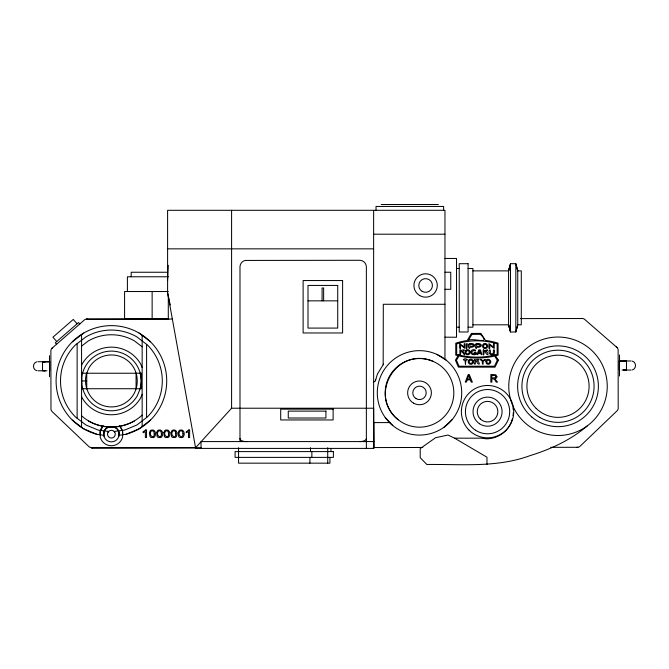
<?xml version="1.0" encoding="UTF-8"?>
<svg xmlns="http://www.w3.org/2000/svg" width="669" height="669" viewBox="0 0 669 669"><rect width="100%" height="100%" fill="white"/><g stroke="black" fill="none" stroke-linecap="round" stroke-linejoin="round"><path stroke-width="1" d="M43.811 361.837L45.233 361.837L42.448 361.72M476.169 353.884C477.582 350.74 471.486 353.015 475.249 353.165L474.957 353.642A5.227 5.227 0 0 1 473.619 353.851L472.071 353.04A1.614 1.614 0 0 1 472.071 351.434L473.685 350.623A5.344 5.344 0 0 1 474.656 350.748L475.642 350.824L475.416 350.038A4.574 4.574 0 0 0 473.911 349.695L473.468 349.695A2.542 2.542 0 0 0 471.67 350.439L471.269 350.966A2.542 2.542 0 0 0 471.269 353.508L472.197 354.445L473.961 354.779A4.817 4.817 0 0 0 474.856 354.637A4.783 4.783 0 0 0 475.718 354.327L476.169 353.893M167.601 280.545L168.254 265.317M118.873 436.104C122.051 423.761 100.542 423.987 103.979 436.263M140.231 373.235L141.243 380.945L140.231 388.672L137.245 395.864A29.837 29.837 0 0 1 96.487 406.785C85.105 400.129 79.243 385.996 82.58 373.235M122.887 434.758L122.578 431.137L121.424 428.352A11.565 11.565 0 0 0 119.5 425.927L122.544 431.079L122.611 437.066A11.565 11.565 0 0 1 100.266 437.3L100.199 431.313L101.328 428.511A11.565 11.565 0 0 1 103.227 426.011M375.744 379.666L375.125 381.154A2.099 2.099 0 0 1 373.637 381.773M460.473 348.231L459.578 348.223L459.695 343.607L464.186 347.069L464.202 343.816L464.98 343.615L464.98 348.432L460.481 344.97L460.489 348.131M489.741 348.24L488.847 348.231L488.964 343.615L493.454 347.077L493.471 343.824L494.24 343.623L494.24 348.44L489.75 344.978L489.75 348.139M510.497 263.703L508.574 270.92L510.497 264.088L508.574 270.878L508.574 324.816L510.497 331.983L515.824 331.983L517.747 324.816L517.747 270.878L515.824 263.703L510.497 263.703L510.497 331.983M239.987 438.371L240.154 439.366A6.556 3.061 0 0 0 244.787 441.532L247.329 441.582M366.386 438.521L366.16 439.316A6.556 3.061 0 0 1 361.528 441.473L359.83 441.582M375.401 380.795L377.475 373.912L383.546 364.112M626.636 369.48L626.493 369.94L623.767 369.94L624.286 370.049M100.584 430.41L103.21 426.053M81.568 365.391L82.128 364.045A33.81 33.81 0 0 1 140.691 364.045L142.154 367.582M101.387 428.352L100.233 431.137L99.924 434.758M104.732 430.276L103.954 432.132L103.846 435.276L97.089 434.382L83.742 428.854L72.285 420.065M108.052 432.241L108.629 431.472A3.889 3.889 0 0 1 114.123 431.413L114.742 432.207A3.889 3.889 0 0 1 111.447 438.07A3.889 3.889 0 0 1 108.018 432.283L108.629 431.472L98.234 430.1L85.958 425.016L75.421 416.929A50.886 50.886 0 0 1 75.421 344.961L85.958 336.875A50.886 50.886 0 0 1 136.852 336.875L147.389 344.961A50.886 50.886 0 0 1 147.389 416.929L136.852 425.016L124.576 430.1L114.182 431.472L114.742 432.207M142.154 394.309L140.691 397.854A33.81 33.81 0 0 1 82.128 397.854L81.568 396.508M383.17 364.722L383.304 304.278L444.96 304.278M373.862 422.624L373.912 448.406L195.565 448.406L195.565 447.745L231.591 408.224L231.591 210.3M92.389 447.929L89.303 446.992L52.458 411.895A4.206 4.206 0 0 1 50.978 407.965L50.869 351.501A4.206 4.206 0 0 1 51.797 348.424L52.751 347.596M444.149 427.14L452.185 419.588M51.797 348.424L83.6 320.652A4.206 4.206 0 0 1 87.53 319.172L172.468 319.054M72.285 341.826L83.742 333.037M81.568 346.124L88.316 340.947A46.186 46.186 0 0 1 134.502 340.947L142.154 346.818M81.568 415.767C98.117 430.928 125.897 430.46 142.154 415.073M150.525 420.065L139.068 428.854L125.722 434.382L118.973 435.276L118.856 432.132L118.087 430.276M485.084 350.623L487.35 349.695L487.5 350.598M587.616 425.618C570.966 439.893 550.938 449.2 530.099 455.606C496.992 467.882 461.384 464.094 426.847 464.487L420.207 457.655L420.207 448.581L435.586 437.71L448.004 435.034L454.602 438.17L486.982 457.228L486.982 464.487M625.147 361.084L623.767 361.084L626.552 360.976M485.075 350.623L484.047 351.049C482.483 344.568 483.311 361.678 484.047 352.045L485.184 351.568C487.049 356.987 490.101 354.453 486.054 351.208L487.417 350.64M36.778 361.837C32.388 362.849 32.388 369.673 36.778 370.685M632.222 369.94C636.612 368.928 636.612 362.096 632.222 361.084M166.272 319.565L168.797 319.063M494.048 355.197L495.001 354.971M44.714 370.793L45.233 370.685L42.507 370.685L42.364 370.233M464.378 354.787L464.779 354.093L462.764 351.208C466.837 349.971 462.438 348.85 460.765 351.049C459.202 344.577 460.021 361.67 460.765 352.045L461.903 351.568L464.395 354.779M45.233 370.685L42.532 370.685L42.532 361.837L49.707 361.837M520.566 318.603L581.403 318.528A4.206 4.206 0 0 1 585.342 319.999L617.211 347.679A4.206 4.206 0 0 1 618.148 350.757L618.189 407.22A4.206 4.206 0 0 1 616.718 411.151L579.964 446.348A4.206 4.206 0 0 1 576.887 447.293M91.285 447.896L201.026 447.745M91.929 447.929L195.758 447.795M373.269 447.561L422.833 447.486M550.779 447.327L577.857 447.293M381.246 204.513L438.387 204.513M373.637 234.2L444.96 234.2M167.601 248.851L373.637 248.851M444.96 258.46L456.526 258.46L456.526 337.235L444.96 337.184M456.526 268.512L459.227 268.512M468.091 268.512L472.908 268.512L472.908 327.183L468.091 327.183M472.908 270.878L508.574 270.878M517.747 270.878L521.293 270.878L521.293 324.816L517.747 324.816L515.824 331.983L515.824 263.703L517.747 270.92M166.581 272.25L131.191 272.25L131.191 276.782M444.96 272.233L450.747 272.233L450.747 289.301L444.96 289.301M168.362 276.782L127.403 276.782L127.403 291.533M168.295 291.533L124.585 291.533L124.585 318.762L168.295 318.762M307.999 300.849L337.72 300.849M472.908 324.816L508.574 324.816L510.497 331.607L508.574 324.766M456.526 327.183L459.227 327.183M631.093 360.976L619.293 360.976L619.293 370.049M619.293 361.084L626.468 361.084L626.468 369.94L623.767 369.94M37.907 361.72L49.707 361.72L49.707 370.793M622.011 370.049L631.093 370.049M37.907 370.793L46.989 370.793M81.568 373.235L141.268 373.235L141.268 388.731L81.568 388.731M81.568 380.945L86.744 380.945M231.591 408.224L373.637 408.224L373.912 447.745M390.002 422.591L373.637 422.591L373.637 210.3M454.602 438.17L481.153 438.17L486.539 438.839A26.969 26.969 0 0 0 512.446 418.66M373.871 441.582L201.026 441.582L201.026 448.406M87.53 319.172L86.435 319.138L168.295 319.063L168.295 295.573M458.566 354.904L459.503 355.139M433.111 361.369C397.018 345.706 367.323 395.404 398.214 419.772A34.311 34.311 0 0 0 453.448 397.854A34.311 34.311 0 0 0 406.852 360.967A34.311 34.311 0 0 0 398.214 419.772M616.258 346.851L617.211 347.679M436.865 354.386L446.231 360.19M139.068 333.037L150.525 341.826M385.235 417.515L392.778 425.543A42.214 42.214 0 0 0 461.167 399.669A42.214 42.214 0 0 0 404.569 353.383A42.214 42.214 0 0 0 392.778 425.543M79.787 323.98L78.524 322.525L55.293 342.812L56.556 344.267M77.069 323.796L73.264 319.439L52.943 337.193L56.74 341.55M444.96 359.404L444.96 210.3L167.601 210.3L167.601 292.729L170.244 304.964M167.601 292.729L195.565 447.745M195.448 447.787L195.565 448.406M619.519 354.938L619.519 376.045M443.614 210.3L443.614 206.445L376.028 206.445L376.028 210.3M366.369 448.406L366.369 267.199A6.707 6.707 0 0 0 359.88 260.283L245.155 260.433A6.707 6.707 0 0 0 239.987 266.755L239.987 441.582M330.963 448.406L330.963 451.6M329.926 457.387L329.926 463.165L238.557 463.165L238.557 447.745M327.726 447.745L327.726 463.165M323.629 300.849L323.629 288.005L322.09 288.005L322.09 300.849M311.863 451.6L311.863 457.387M310.5 447.745L310.5 451.6M309.914 457.387L309.914 463.165M152.131 291.533L152.131 318.762M146.595 344.351L146.595 417.54M142.154 335.403L142.154 426.488M136.066 373.235L136.066 388.731M86.744 373.235L86.744 388.731M81.568 334.709L81.568 427.19M77.127 343.657L77.127 418.234M49.481 355.691L49.481 376.789M81.71 383.864A29.837 29.837 0 0 1 81.71 378.027M82.588 373.227A29.837 29.837 0 0 1 140.231 373.227M118.831 432.115A7.71 7.71 0 0 1 111.489 441.9A7.71 7.71 0 0 1 103.938 432.274M104.732 430.334A7.71 7.71 0 0 1 107.55 427.508M115.26 427.508A7.71 7.71 0 0 1 118.087 430.334M97.089 434.382A55.326 55.326 0 0 1 66.089 349.218A55.326 55.326 0 0 1 156.722 349.218A55.326 55.326 0 0 1 125.722 434.382M134.502 420.943A46.186 46.186 0 0 1 88.316 420.943M513.299 412.681A26.969 26.969 0 0 1 513.039 415.7M512.981 407.655A26.969 26.969 0 0 1 513.223 409.671M512.345 404.703A49.238 49.238 0 0 1 564.552 337.477A49.238 49.238 0 0 1 597.191 416.093A49.238 49.238 0 0 1 512.722 405.606M466.352 344.41C466.025 356.794 468.526 339.426 466.352 344.41M468.944 344.41C467.313 345.714 469.789 350.765 469.855 347.228L471.896 347.203A4.231 4.231 0 0 0 473.953 346.383L474.246 346.107A1.238 1.238 0 0 0 474.246 344.61L473.953 344.334A4.231 4.231 0 0 0 471.896 343.515L469.278 343.49L468.944 344.41M474.396 359.679C472.774 362.974 475.918 367.089 475.325 361.569L476.453 361.093C478.352 366.478 481.362 363.995 477.323 360.733C481.396 359.504 476.997 358.375 475.325 360.574L475.191 359.362L474.396 359.679M475.759 344.435C474.129 345.739 476.604 350.782 476.671 347.244L478.711 347.219A4.231 4.231 0 0 0 480.777 346.4L481.061 346.124A1.238 1.238 0 0 0 481.061 344.627L480.777 344.359A4.231 4.231 0 0 0 478.711 343.532L476.102 343.506L475.759 344.435M493.446 350.155L493.254 353.199A1.898 1.898 0 0 1 490.377 353.199C490.946 346.015 487.149 351.777 490.235 354.269A2.693 2.693 0 0 0 493.388 354.269C494.943 353.759 495.001 348.373 493.446 350.155M154.28 433.813C154.447 439.985 147.874 434.942 151.169 431.254A1.505 1.505 0 0 1 152.047 430.744L153.745 431.329L154.28 433.813M161.463 433.813C161.63 439.985 155.057 434.942 158.352 431.254A1.505 1.505 0 0 1 159.23 430.744L160.936 431.329L161.463 433.813M168.655 433.813C168.822 439.985 162.241 434.942 165.544 431.254A1.505 1.505 0 0 1 166.422 430.744L168.12 431.329L168.655 433.813M175.838 433.813C176.006 439.985 169.424 434.942 172.727 431.254A1.505 1.505 0 0 1 173.606 430.744L175.303 431.329L175.838 433.813M183.022 433.813C183.189 439.985 176.616 434.942 179.911 431.254A1.505 1.505 0 0 1 180.789 430.744L182.486 431.329L183.022 433.813M149.496 432.6L149.931 436.347A2.442 2.442 0 0 0 151.236 437.484L153.36 437.568A2.475 2.475 0 0 0 154.698 436.698C156.487 434.248 155.3 428.954 151.503 430.05A2.484 2.484 0 0 0 150.174 430.92L149.496 432.6M156.688 432.6L157.115 436.347A2.442 2.442 0 0 0 158.419 437.484L160.543 437.568A2.475 2.475 0 0 0 161.881 436.698C163.679 434.248 162.483 428.954 158.695 430.05A2.484 2.484 0 0 0 157.357 430.92L156.688 432.6M163.872 432.6L164.298 436.347A2.442 2.442 0 0 0 165.611 437.484L167.735 437.568A2.475 2.475 0 0 0 169.065 436.698C170.863 434.248 169.675 428.954 165.879 430.05A2.484 2.484 0 0 0 164.541 430.92L163.872 432.6M171.055 432.6L171.49 436.347A2.442 2.442 0 0 0 172.794 437.484L174.918 437.568A2.475 2.475 0 0 0 176.256 436.698C178.046 434.248 176.859 428.954 173.062 430.05A2.484 2.484 0 0 0 171.732 430.92L171.055 432.6M178.247 432.6L178.673 436.347A2.442 2.442 0 0 0 179.978 437.484L182.102 437.568A2.475 2.475 0 0 0 183.44 436.698C185.229 434.248 184.042 428.954 180.254 430.05A2.484 2.484 0 0 0 178.916 430.92L178.247 432.6M473.552 345.355L473.384 345.639A3.253 3.253 0 0 1 472.832 345.965L472.632 346.057A3.278 3.278 0 0 1 471.779 346.266L469.855 346.308L469.855 344.41L471.319 344.41A3.194 3.194 0 0 1 471.854 344.46L472.005 344.485A3.286 3.286 0 0 1 472.632 344.66L472.832 344.752A3.253 3.253 0 0 1 473.384 345.079L473.552 345.355M480.367 345.38L480.2 345.656A3.253 3.253 0 0 1 479.648 345.99L479.447 346.074A3.278 3.278 0 0 1 478.603 346.291L476.671 346.325L476.671 344.435L478.134 344.435A3.194 3.194 0 0 1 478.67 344.476L478.82 344.502A3.286 3.286 0 0 1 479.447 344.686L479.648 344.769A3.253 3.253 0 0 1 480.2 345.104L480.367 345.38M496.9 376.622L496.875 377.015A1.865 1.865 0 0 1 496.08 378.236L494.767 378.687L497.527 382.133L496.264 382.133L494.533 379.515L493.011 378.771L491.849 378.771L491.849 382.133L490.845 382.133L490.845 374.556L495.746 374.757L496.9 376.622M86.309 374.222C83.399 385.336 88.5 397.654 98.418 403.449A25.982 25.982 0 0 0 133.909 393.941C138.349 385.938 138.349 375.953 133.909 367.958A25.982 25.982 0 0 0 88.902 367.958L86.309 374.222M485.769 361.068L486.43 363.526A2.542 2.542 0 0 0 490.026 363.526C493.003 360.549 486.856 357.003 485.769 361.068M486.672 361.31L487.091 362.866A1.614 1.614 0 0 0 489.365 362.866C491.255 360.984 487.358 358.735 486.672 361.31M463.391 359.562L463.717 360.131L464.997 360.148L465.457 364.312L465.917 360.148C470.023 360.257 464.637 357.48 463.391 359.562M477.114 354.202L477.683 354.771L478.352 353.541L480.835 353.541L481.287 354.645L482.014 354.553L480.3 349.753L478.745 349.92L477.114 354.202M480.275 359.562L482.341 361.385L482.357 363.969L483.035 364.245L483.269 361.385L485.301 359.454L482.809 360.583L480.844 359.236L480.275 359.562M495.871 376.622L495.077 377.759L491.849 377.901L491.849 375.393L494.976 375.476L495.871 376.622M468.701 375.351L467.464 379.022L470.031 379.022L468.701 375.351M467.171 379.841L466.343 382.133L465.273 382.133L468.183 374.556L469.27 374.556L472.373 382.133L471.227 382.133L470.34 379.841L467.171 379.841M479.464 350.615L478.703 352.622L480.493 352.622L479.464 350.615M497.343 360.24L494.441 366.219L459.009 366.219L456.45 360.24L459.009 355.975L466.243 357.313A78.858 78.858 0 0 0 494.592 356.033L497.343 360.24M498.405 360.173L495.027 367.147L458.399 367.147L455.413 360.173L458.073 355.732L455.756 355.147L455.756 343.155A69.994 69.994 0 0 1 466.209 340.705L467.146 340.58L471.428 333.421L480.911 333.421L485.493 340.429L487.626 340.705A69.994 69.994 0 0 1 498.087 343.155L498.087 355.147L495.537 355.791L498.405 360.173M471.954 334.349L468.308 340.429C473.234 337.251 492.008 345.739 480.417 334.349L471.954 334.349M465.816 350.439L465.415 350.966A2.542 2.542 0 0 0 465.415 353.508L465.816 354.035A2.542 2.542 0 0 0 469.421 354.035L469.822 353.508A2.542 2.542 0 0 0 469.822 350.966L469.421 350.439A2.542 2.542 0 0 0 465.816 350.439M466.477 351.1L466.218 351.434A1.614 1.614 0 0 0 466.218 353.04L466.477 353.374A1.614 1.614 0 0 0 468.76 353.374L469.011 353.04A1.614 1.614 0 0 0 469.011 351.434L468.76 351.1A1.614 1.614 0 0 0 466.477 351.1M469.019 359.964L468.618 360.491A2.542 2.542 0 0 0 468.618 363.041L469.019 363.568A2.542 2.542 0 0 0 472.615 363.568L473.025 363.041A2.542 2.542 0 0 0 473.025 360.491L472.615 359.964A2.542 2.542 0 0 0 469.019 359.964M469.68 360.624L469.421 360.959A1.614 1.614 0 0 0 469.421 362.573L469.68 362.907A1.614 1.614 0 0 0 471.954 362.907L472.214 362.573A1.614 1.614 0 0 0 472.214 360.959L471.954 360.624A1.614 1.614 0 0 0 469.68 360.624M483.294 344.234L482.893 344.761A2.542 2.542 0 0 0 482.893 347.303L483.294 347.83A2.542 2.542 0 0 0 486.898 347.83L487.3 347.303A2.542 2.542 0 0 0 487.3 344.761L486.898 344.234A2.542 2.542 0 0 0 483.294 344.234M483.955 344.895L483.704 345.221A1.614 1.614 0 0 0 483.704 346.835L483.955 347.169A1.614 1.614 0 0 0 486.238 347.169L486.488 346.835A1.614 1.614 0 0 0 486.488 345.221L486.238 344.895A1.614 1.614 0 0 0 483.955 344.895M145.775 429.941L143.099 431.839L143.099 432.743L145.374 431.622L145.374 437.551L146.503 437.551L146.503 429.941L145.775 429.941M188.892 429.941L186.216 431.839L186.216 432.743L188.491 431.622L188.491 437.551L189.62 437.551L189.62 429.941L188.892 429.941M459.427 343.055L456.676 343.849L456.676 354.428L462.881 355.841A77.989 77.989 0 0 0 490.962 355.841L497.159 354.428L497.159 343.849C484.983 340.086 471.762 339.835 459.427 343.055M468.091 263.703L459.227 263.703L459.227 331.983L468.091 331.983L468.091 263.703M342.603 280.545L303.116 280.545L303.116 332.97L342.603 332.97L342.603 280.545M337.72 285.429L307.999 285.429L307.999 328.086L337.72 328.086L337.72 285.429M333.12 409.144L280.704 409.144L280.704 419.948L333.12 419.948L333.12 409.144M325.928 411.126L288.264 411.126L288.264 418.008L325.928 418.008L325.928 411.126M333.396 451.6L235.087 451.6L235.087 457.387L333.396 457.387L333.396 451.6M415.967 398.565A6.707 6.707 0 0 0 426.212 393.079A6.707 6.707 0 0 0 416.335 386.95A6.707 6.707 0 0 0 415.967 398.565M413.567 403.148A11.875 11.875 0 0 0 431.38 392.862A11.875 11.875 0 0 0 413.567 382.584A11.875 11.875 0 0 0 413.567 403.148M422.189 291.383A6.824 6.824 0 0 0 432.425 285.479A6.824 6.824 0 0 0 422.189 279.567A6.824 6.824 0 0 0 422.189 291.383M419.756 295.589A11.682 11.682 0 0 0 437.283 285.479A11.682 11.682 0 0 0 419.756 275.36A11.682 11.682 0 0 0 419.756 295.589M539.791 417.423A36.076 36.076 0 0 0 594.08 386.481A36.076 36.076 0 0 0 540.142 354.93A36.076 36.076 0 0 0 539.791 417.423M536.162 408.391A31.083 31.083 0 0 0 588.084 394.141A31.083 31.083 0 0 0 549.776 356.301A31.083 31.083 0 0 0 536.162 408.391M532.039 417.213A40.391 40.391 0 0 0 597.777 393.305A40.391 40.391 0 0 0 544.198 348.323A40.391 40.391 0 0 0 532.039 417.213M475.5 430.217A22.127 22.127 0 0 0 509.653 412.815A22.127 22.127 0 0 0 477.507 391.942A22.127 22.127 0 0 0 475.5 430.217M469.044 430.167A26.175 26.175 0 0 0 512.839 418.434A26.175 26.175 0 0 0 480.777 386.373A26.175 26.175 0 0 0 469.044 430.167M479.489 423.753A14.534 14.534 0 0 0 502.059 412.589A14.534 14.534 0 0 0 481.111 398.632A14.534 14.534 0 0 0 479.489 423.753M480.3 418.961A10.294 10.294 0 0 0 497.502 414.287A10.294 10.294 0 0 0 484.858 401.726A10.294 10.294 0 0 0 480.3 418.961"/></g></svg>
